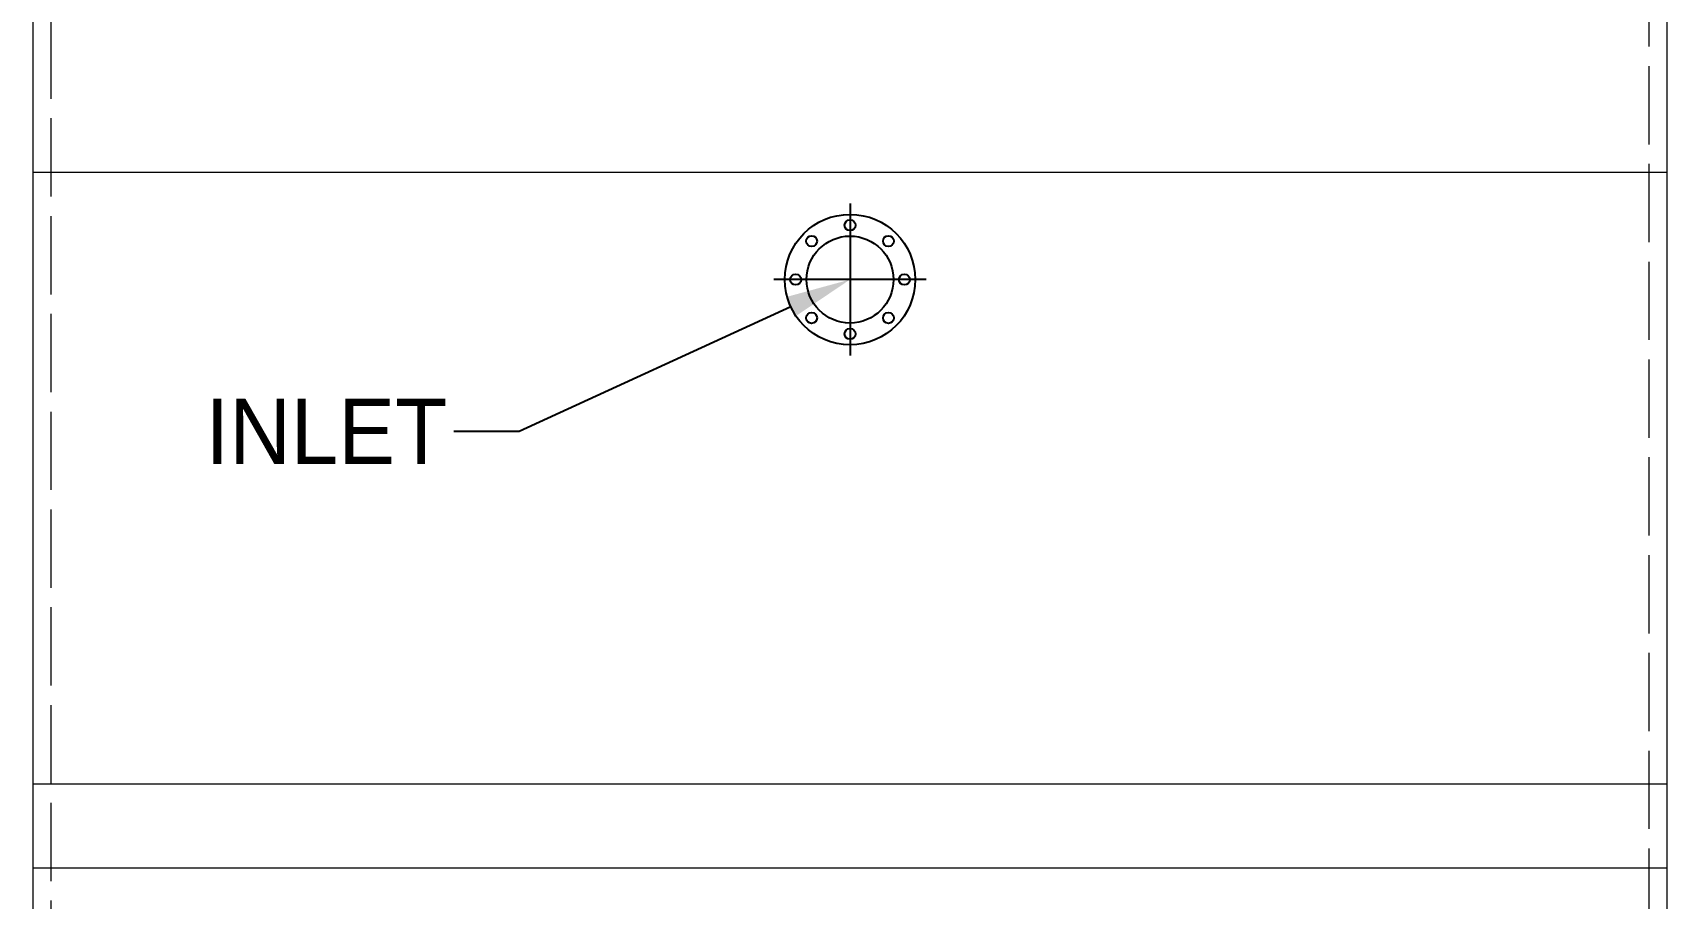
# Model space of a CAD drawing. Header units: millimetres. Extents: x 182442 to 221017, y 0 to 20795.
# Drawn here: x 207628 to 211388, y 6713 to 8705 of the extents above; entities that cross this region are included whole.
import ezdxf
from ezdxf import colors
from ezdxf.entities.mleader import LeaderData, LeaderLine
from ezdxf.enums import TextEntityAlignment as Align
from ezdxf.math import Vec2, Vec3

# ---------------------------------------------------------------- set-up
doc = ezdxf.new("R2010")
doc.units = ezdxf.units.MM
doc.header["$LTSCALE"] = 30
doc.header["$MEASUREMENT"] = 0
doc.linetypes.add('CENTER', pattern=[2, 1.25, -0.25, 0.25, -0.25])
doc.linetypes.add('DASHED', pattern=[15, 12, -3])
doc.layers.get('0').update_dxf_attribs({"linetype": 'CONTINUOUS'})
for name, color, linetype in [('center', 1, 'CENTER'), ('냉각탑_dim', 1, 'CONTINUOUS'), ('냉각탑_text', 3, 'CONTINUOUS')]:
    doc.layers.add(name, color=color, linetype=linetype)
doc.styles.get("Standard").update_dxf_attribs({"font": ''})
doc.styles.add('돋움', font='')
doc.styles.get('Standard').set_extended_font_data('Dotum')
doc.styles.get('돋움').set_extended_font_data('Dotum')

msp = doc.modelspace()

# ---------------------------------------------------------------- linework, layer by layer
at = {"lineweight": 18, "ltscale": 500}
for p, q in [((207628.2, 9632.5), (207628.2, 5072.5)), ((211388.2, 5072.5), (211388.2, 9632.5)), ((211388.2, 8382.5), (207628.2, 8382.5)), ((211388.2, 6975.5), (207628.2, 6975.5)), ((211388.2, 6782.5), (207628.2, 6782.5))]:
    msp.add_line(p, q, dxfattribs=at)
at = {"color": 5, "linetype": 'DASHED', "lineweight": 9, "ltscale": 0.5}
for p, q in [((207670.2, 9632.5), (207670.2, 5072.5)), ((211346.2, 5072.5), (211346.2, 9632.5))]:
    msp.add_line(p, q, dxfattribs=at)
at = {"color": 3}
for centre, radius in [((209508.2, 8136.5), 150), ((209508.2, 8261.5), 12.5), ((209419.8, 8224.9), 12.5), ((209508.2, 8136.5), 100), ((209596.6, 8224.9), 12.5), ((209383.2, 8136.5), 12.5), ((209633.2, 8136.5), 12.5), ((209419.8, 8048.1), 12.5), ((209596.6, 8048.1), 12.5), ((209508.2, 8011.5), 12.5)]:
    msp.add_circle(centre, radius, dxfattribs=at)
at = {"layer": 'center', "linetype": 'CENTER', "ltscale": 50}
for p, q in [((209508.2, 8311.5), (209508.2, 7961.5)), ((209683.2, 8136.5), (209333.2, 8136.5))]:
    msp.add_line(p, q, dxfattribs=at)

# ---------------------------------------------------------------- texts
at = {"layer": '냉각탑_text', "style": '돋움'}
msp.add_text('INLET', height=150, dxfattribs=at).set_placement((208581.8, 7787.2), align=Align.MIDDLE_RIGHT)

# ---------------------------------------------------------------- leaders
at = {"layer": '냉각탑_dim'}
ml = msp.add_multileader_mtext('Standard', dxfattribs=at)
ml.set_content('')
ml.set_leader_properties(color=256)
ml.build(insert=Vec2(0, 0))
ml.multileader.update_dxf_attribs({"text_right_attachment_type": 6, "dogleg_length": 5, "arrow_head_size": 150, "scale": 30})
ctx = ml.context
ctx.base_point, ctx.scale, ctx.char_height, ctx.arrow_head_size, ctx.landing_gap_size, ctx.plane_origin = Vec3(208597.1, 7787.2), 30, 5.4, 150, 2.7, Vec3(209197.1, 8351.7)
ctx.right_attachment = 6
notes = []
notes.append((ctx, [(0, (1, 1, 0), (208747.1, 7787.2), (-1, 0), 150, [(0, [(209508.2, 8136.5)], 0, [])])]))
ctx.mtext, ml.multileader.dxf.content_type = None, 0
for ctx, leaders in notes:
    for number, flags, end, landing, length, lines in leaders:
        leader = LeaderData()
        leader.index, (leader.has_last_leader_line, leader.has_dogleg_vector, leader.attachment_direction) = number, flags
        leader.last_leader_point, leader.dogleg_vector, leader.dogleg_length = Vec3(end), Vec3(landing), length
        for number, points, colour, breaks in lines:
            line = LeaderLine()
            line.index, line.vertices, line.color, line.breaks = number, Vec3.list(points), colors.encode_raw_color(colour), breaks
            leader.lines.append(line)
        ctx.leaders.append(leader)

doc.saveas('drawing.dxf')
